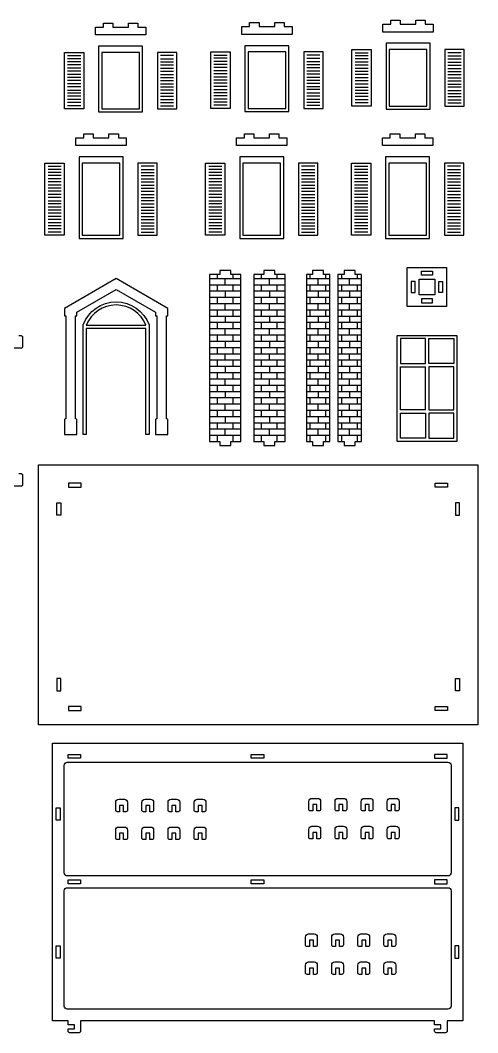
# Model space of a CAD drawing. Extents: x 7134 to 8183, y 164 to 939.
# Drawn here: x 7833 to 8183, y 164 to 939 of the extents above; entities that cross this region are included whole.
import ezdxf

# ---------------------------------------------------------------- set-up
doc = ezdxf.new("R2010")
doc.units = 0
doc.header["$MEASUREMENT"] = 0
doc.layers.add('LAYER1', color=18, linetype='CONTINUOUS')

msp = doc.modelspace()

# ---------------------------------------------------------------- linework, layer by layer
at = {"layer": 'LAYER1'}
for points in [[(8110.58, 929.57), (8110.58, 935.57), (8116.58, 935.57), (8116.58, 938.57), (8123.78, 938.57), (8123.78, 935.57), (8135.78, 935.57), (8135.78, 938.57), (8142.98, 938.57), (8142.98, 935.57), (8148.98, 935.57), (8148.98, 929.57)], [(7890.71, 927.39), (7890.71, 933.39), (7896.71, 933.39), (7896.71, 936.39), (7903.91, 936.39), (7903.91, 933.39), (7915.91, 933.39), (7915.91, 936.39), (7923.11, 936.39), (7923.11, 933.39), (7929.11, 933.39), (7929.11, 927.39)], [(8002.62, 927.74), (8002.62, 933.74), (8008.62, 933.74), (8008.62, 936.74), (8015.82, 936.74), (8015.82, 933.74), (8027.82, 933.74), (8027.82, 936.74), (8035.02, 936.74), (8035.02, 933.74), (8041.02, 933.74), (8041.02, 927.74)], [(7926.71, 918.77), (7893.11, 918.77), (7893.11, 868.37), (7926.71, 868.37)], [(7978.9, 914.31), (7993.69, 914.31), (7993.69, 871.11), (7978.9, 871.11)], [(8038.62, 919.11), (8005.02, 919.11), (8005.02, 868.71), (8038.62, 868.71)], [(8036.22, 914.31), (8007.42, 914.31), (8007.42, 871.11), (8036.22, 871.11)], [(8064.74, 914.31), (8049.95, 914.31), (8049.95, 871.11), (8064.74, 871.11)], [(8086.86, 916.14), (8101.65, 916.14), (8101.65, 872.94), (8086.86, 872.94)], [(8146.58, 920.94), (8112.98, 920.94), (8112.98, 870.54), (8146.58, 870.54)], [(8144.18, 916.14), (8115.38, 916.14), (8115.38, 872.94), (8144.18, 872.94)], [(8172.7, 916.14), (8157.91, 916.14), (8157.91, 872.94), (8172.7, 872.94)], [(7866.99, 913.97), (7881.78, 913.97), (7881.78, 870.77), (7866.99, 870.77)], [(7924.31, 913.97), (7895.51, 913.97), (7895.51, 870.77), (7924.31, 870.77)], [(7952.83, 913.97), (7938.04, 913.97), (7938.04, 870.77), (7952.83, 870.77)], [(7875.79, 842.7), (7875.79, 848.7), (7881.79, 848.7), (7881.79, 851.7), (7888.99, 851.7), (7888.99, 848.7), (7900.99, 848.7), (7900.99, 851.7), (7908.19, 851.7), (7908.19, 848.7), (7914.19, 848.7), (7914.19, 842.7)], [(7998.64, 842.7), (7998.64, 848.7), (8004.64, 848.7), (8004.64, 851.7), (8011.84, 851.7), (8011.84, 848.7), (8023.84, 848.7), (8023.84, 851.7), (8031.04, 851.7), (8031.04, 848.7), (8037.04, 848.7), (8037.04, 842.7)], [(8110.21, 842.7), (8110.21, 848.7), (8116.21, 848.7), (8116.21, 851.7), (8123.41, 851.7), (8123.41, 848.7), (8135.41, 848.7), (8135.41, 851.7), (8142.61, 851.7), (8142.61, 848.7), (8148.61, 848.7), (8148.61, 842.7)], [(7852.07, 829.27), (7866.86, 829.27), (7866.86, 774.07), (7852.07, 774.07)], [(7911.79, 834.07), (7878.19, 834.07), (7878.19, 771.67), (7911.79, 771.67)], [(7909.39, 829.27), (7880.59, 829.27), (7880.59, 774.07), (7909.39, 774.07)], [(7937.91, 829.27), (7923.12, 829.27), (7923.12, 774.07), (7937.91, 774.07)], [(7974.92, 829.27), (7989.71, 829.27), (7989.71, 774.07), (7974.92, 774.07)], [(8034.64, 834.07), (8001.04, 834.07), (8001.04, 771.67), (8034.64, 771.67)], [(8032.24, 829.27), (8003.44, 829.27), (8003.44, 774.07), (8032.24, 774.07)], [(8060.76, 829.27), (8045.97, 829.27), (8045.97, 774.07), (8060.76, 774.07)], [(8086.49, 829.27), (8101.28, 829.27), (8101.28, 774.07), (8086.49, 774.07)], [(8146.21, 834.07), (8112.61, 834.07), (8112.61, 771.67), (8146.21, 771.67)], [(8143.81, 829.27), (8115.01, 829.27), (8115.01, 774.07), (8143.81, 774.07)], [(8172.33, 829.27), (8157.54, 829.27), (8157.54, 774.07), (8172.33, 774.07)], [(7977.92, 744.04), (7977.92, 616.24), (7985.72, 616.24), (7985.72, 613.24), (7994.12, 613.24), (7994.12, 616.24), (8001.92, 616.24), (8001.92, 744.04), (7994.12, 744.04), (7994.12, 747.04), (7985.72, 747.04), (7985.72, 744.04)], [(8011.76, 744.04), (8011.76, 616.24), (8019.56, 616.24), (8019.56, 613.24), (8027.96, 613.24), (8027.96, 616.24), (8035.76, 616.24), (8035.76, 744.04), (8027.96, 744.04), (8027.96, 747.04), (8019.56, 747.04), (8019.56, 744.04)], [(8051.97, 744.04), (8051.97, 616.24), (8056.77, 616.24), (8056.77, 613.24), (8065.17, 613.24), (8065.17, 616.24), (8069.97, 616.24), (8069.97, 744.04), (8065.17, 744.04), (8065.17, 747.04), (8056.77, 747.04), (8056.77, 744.04)], [(8076.1, 744.04), (8076.1, 616.24), (8080.9, 616.24), (8080.9, 613.24), (8089.3, 613.24), (8089.3, 616.24), (8094.1, 616.24), (8094.1, 744.04), (8089.3, 744.04), (8089.3, 747.04), (8080.9, 747.04), (8080.9, 744.04)], [(8159.21, 749.47), (8159.21, 719.47), (8129.21, 719.47), (8129.21, 749.47)], [(8140.01, 746.47), (8148.41, 746.47), (8148.41, 743.47), (8140.01, 743.47)], [(8132.21, 730.27), (8135.21, 730.27), (8135.21, 738.67), (8132.21, 738.67)], [(8138.25, 740.44), (8150.17, 740.44), (8150.17, 728.51), (8138.25, 728.51)], [(8153.21, 738.67), (8156.21, 738.67), (8156.21, 730.27), (8153.21, 730.27)], [(8148.41, 725.47), (8140.01, 725.47), (8140.01, 722.47), (8148.41, 722.47)], [(8121.56, 697.43), (8167.16, 697.43), (8167.16, 616.36), (8121.56, 616.36)], [(8123.96, 695.03), (8123.96, 675.83), (8143.16, 675.83), (8143.16, 695.03)], [(8145.56, 675.83), (8145.56, 695.03), (8164.76, 695.03), (8164.76, 675.83)], [(8145.56, 640.36), (8164.76, 640.36), (8164.76, 673.43), (8145.56, 673.43)], [(8123.96, 637.96), (8143.16, 637.96), (8143.16, 618.76), (8123.96, 618.76)], [(8145.56, 618.76), (8164.76, 618.76), (8164.76, 637.96), (8145.56, 637.96)], [(7847.07, 598.46), (8183.07, 598.46), (8183.07, 399.38), (7847.07, 399.38)], [(7879.71, 584.42), (7870.11, 584.42), (7870.11, 581.42), (7879.71, 581.42)], [(8150.43, 584.42), (8160.03, 584.42), (8160.03, 581.42), (8150.43, 581.42)], [(7861.11, 559.82), (7861.11, 569.42), (7864.11, 569.42), (7864.11, 559.82)], [(8169.03, 559.82), (8169.03, 569.42), (8166.03, 569.42), (8166.03, 559.82)], [(7861.11, 435.02), (7861.11, 425.42), (7864.11, 425.42), (7864.11, 435.02)], [(8169.03, 435.02), (8169.03, 425.42), (8166.03, 425.42), (8166.03, 435.02)], [(7879.71, 413.42), (7870.11, 413.42), (7870.11, 410.42), (7879.71, 410.42)], [(8150.43, 413.42), (8160.03, 413.42), (8160.03, 410.42), (8150.43, 410.42)], [(7869.73, 376.88), (7879.33, 376.88), (7879.33, 373.88), (7869.73, 373.88)], [(8009.89, 376.88), (8019.49, 376.88), (8019.49, 373.88), (8009.89, 373.88)], [(8159.65, 376.88), (8150.05, 376.88), (8150.05, 373.88), (8159.65, 373.88)], [(7860.73, 336.08), (7863.73, 336.08), (7863.73, 326.48), (7860.73, 326.48)], [(8168.65, 336.08), (8165.65, 336.08), (8165.65, 326.48), (8168.65, 326.48)], [(7869.73, 280.88), (7879.33, 280.88), (7879.33, 277.88), (7869.73, 277.88)], [(8009.89, 280.88), (8019.49, 280.88), (8019.49, 277.88), (8009.89, 277.88)], [(8159.65, 280.88), (8150.05, 280.88), (8150.05, 277.88), (8159.65, 277.88)], [(7860.73, 230.48), (7863.73, 230.48), (7863.73, 220.88), (7860.73, 220.88)], [(8168.65, 230.48), (8165.65, 230.48), (8165.65, 220.88), (8168.65, 220.88)]]:
    msp.add_lwpolyline(points, close=True, dxfattribs=at)
for points in [[(7869.39, 911.57), (7879.38, 911.57)], [(7879.38, 909.17), (7869.39, 909.17)], [(7879.38, 906.77), (7869.39, 906.77)], [(7950.43, 911.57), (7940.44, 911.57)], [(7940.44, 909.17), (7950.43, 909.17)], [(7940.44, 906.77), (7950.43, 906.77)], [(7981.3, 911.91), (7991.29, 911.91)], [(7991.29, 909.51), (7981.3, 909.51)], [(7991.29, 907.11), (7981.3, 907.11)], [(8062.34, 911.91), (8052.35, 911.91)], [(8052.35, 909.51), (8062.34, 909.51)], [(8052.35, 907.11), (8062.34, 907.11)], [(8089.26, 913.74), (8099.25, 913.74)], [(8099.25, 911.34), (8089.26, 911.34)], [(8099.25, 908.94), (8089.26, 908.94)], [(8099.25, 906.54), (8089.26, 906.54)], [(8170.3, 913.74), (8160.31, 913.74)], [(8160.31, 911.34), (8170.3, 911.34)], [(8160.31, 908.94), (8170.3, 908.94)], [(8160.31, 906.54), (8170.3, 906.54)], [(7879.38, 904.37), (7869.39, 904.37)], [(7879.38, 901.97), (7869.39, 901.97)], [(7879.38, 899.57), (7869.39, 899.57)], [(7940.44, 904.37), (7950.43, 904.37)], [(7940.44, 901.97), (7950.43, 901.97)], [(7940.44, 899.57), (7950.43, 899.57)], [(7991.29, 904.71), (7981.3, 904.71)], [(7991.29, 902.31), (7981.3, 902.31)], [(7991.29, 899.91), (7981.3, 899.91)], [(8052.35, 904.71), (8062.34, 904.71)], [(8052.35, 902.31), (8062.34, 902.31)], [(8052.35, 899.91), (8062.34, 899.91)], [(8099.25, 904.14), (8089.26, 904.14)], [(8099.25, 901.74), (8089.26, 901.74)], [(8099.25, 899.34), (8089.26, 899.34)], [(8160.31, 904.14), (8170.3, 904.14)], [(8160.31, 901.74), (8170.3, 901.74)], [(8160.31, 899.34), (8170.3, 899.34)], [(7879.38, 897.17), (7869.39, 897.17)], [(7879.38, 894.77), (7869.39, 894.77)], [(7879.38, 892.37), (7869.39, 892.37)], [(7940.44, 897.17), (7950.43, 897.17)], [(7940.44, 894.77), (7950.43, 894.77)], [(7940.44, 892.37), (7950.43, 892.37)], [(7991.29, 897.51), (7981.3, 897.51)], [(7991.29, 895.11), (7981.3, 895.11)], [(7991.29, 892.71), (7981.3, 892.71)], [(8052.35, 897.51), (8062.34, 897.51)], [(8052.35, 895.11), (8062.34, 895.11)], [(8052.35, 892.71), (8062.34, 892.71)], [(8099.25, 896.94), (8089.26, 896.94)], [(8099.25, 894.54), (8089.26, 894.54)], [(8099.25, 892.14), (8089.26, 892.14)], [(8160.31, 896.94), (8170.3, 896.94)], [(8160.31, 894.54), (8170.3, 894.54)], [(8160.31, 892.14), (8170.3, 892.14)], [(7879.38, 889.97), (7869.39, 889.97)], [(7879.38, 887.57), (7869.39, 887.57)], [(7869.39, 885.17), (7879.38, 885.17)], [(7940.44, 889.97), (7950.43, 889.97)], [(7940.44, 887.57), (7950.43, 887.57)], [(7950.43, 885.17), (7940.44, 885.17)], [(7991.29, 890.31), (7981.3, 890.31)], [(7991.29, 887.91), (7981.3, 887.91)], [(7981.3, 885.51), (7991.29, 885.51)], [(8052.35, 890.31), (8062.34, 890.31)], [(8052.35, 887.91), (8062.34, 887.91)], [(8062.34, 885.51), (8052.35, 885.51)], [(8099.25, 889.74), (8089.26, 889.74)], [(8089.26, 887.34), (8099.25, 887.34)], [(8099.25, 884.94), (8089.26, 884.94)], [(8160.31, 889.74), (8170.3, 889.74)], [(8170.3, 887.34), (8160.31, 887.34)], [(8160.31, 884.94), (8170.3, 884.94)], [(7879.38, 882.77), (7869.39, 882.77)], [(7879.38, 880.37), (7869.39, 880.37)], [(7879.38, 877.97), (7869.39, 877.97)], [(7879.38, 875.57), (7869.39, 875.57)], [(7940.44, 882.77), (7950.43, 882.77)], [(7940.44, 880.37), (7950.43, 880.37)], [(7940.44, 877.97), (7950.43, 877.97)], [(7940.44, 875.57), (7950.43, 875.57)], [(7991.29, 883.11), (7981.3, 883.11)], [(7991.29, 880.71), (7981.3, 880.71)], [(7991.29, 878.31), (7981.3, 878.31)], [(7991.29, 875.91), (7981.3, 875.91)], [(8052.35, 883.11), (8062.34, 883.11)], [(8052.35, 880.71), (8062.34, 880.71)], [(8052.35, 878.31), (8062.34, 878.31)], [(8052.35, 875.91), (8062.34, 875.91)], [(8099.25, 882.54), (8089.26, 882.54)], [(8099.25, 880.14), (8089.26, 880.14)], [(8099.25, 877.74), (8089.26, 877.74)], [(8160.31, 882.54), (8170.3, 882.54)], [(8160.31, 880.14), (8170.3, 880.14)], [(8160.31, 877.74), (8170.3, 877.74)], [(7879.38, 873.17), (7869.39, 873.17)], [(7940.44, 873.17), (7950.43, 873.17)], [(7991.29, 873.51), (7981.3, 873.51)], [(8052.35, 873.51), (8062.34, 873.51)], [(8099.25, 875.34), (8089.26, 875.34)], [(8160.31, 875.34), (8170.3, 875.34)], [(7854.47, 826.87), (7864.46, 826.87)], [(7864.46, 824.47), (7854.47, 824.47)], [(7864.46, 822.07), (7854.47, 822.07)], [(7935.51, 826.87), (7925.52, 826.87)], [(7925.52, 824.47), (7935.51, 824.47)], [(7925.52, 822.07), (7935.51, 822.07)], [(7977.32, 826.87), (7987.31, 826.87)], [(7987.31, 824.47), (7977.32, 824.47)], [(7987.31, 822.07), (7977.32, 822.07)], [(8058.36, 826.87), (8048.37, 826.87)], [(8048.37, 824.47), (8058.36, 824.47)], [(8048.37, 822.07), (8058.36, 822.07)], [(8088.89, 826.87), (8098.88, 826.87)], [(8098.88, 824.47), (8088.89, 824.47)], [(8098.88, 822.07), (8088.89, 822.07)], [(8169.93, 826.87), (8159.94, 826.87)], [(8159.94, 824.47), (8169.93, 824.47)], [(8159.94, 822.07), (8169.93, 822.07)], [(7864.46, 819.67), (7854.47, 819.67)], [(7864.46, 817.27), (7854.47, 817.27)], [(7864.46, 814.87), (7854.47, 814.87)], [(7925.52, 819.67), (7935.51, 819.67)], [(7925.52, 817.27), (7935.51, 817.27)], [(7925.52, 814.87), (7935.51, 814.87)], [(7987.31, 819.67), (7977.32, 819.67)], [(7987.31, 817.27), (7977.32, 817.27)], [(7987.31, 814.87), (7977.32, 814.87)], [(8048.37, 819.67), (8058.36, 819.67)], [(8048.37, 817.27), (8058.36, 817.27)], [(8048.37, 814.87), (8058.36, 814.87)], [(8098.88, 819.67), (8088.89, 819.67)], [(8098.88, 817.27), (8088.89, 817.27)], [(8098.88, 814.87), (8088.89, 814.87)], [(8159.94, 819.67), (8169.93, 819.67)], [(8159.94, 817.27), (8169.93, 817.27)], [(8159.94, 814.87), (8169.93, 814.87)], [(7864.46, 812.47), (7854.47, 812.47)], [(7864.46, 810.07), (7854.47, 810.07)], [(7864.46, 807.67), (7854.47, 807.67)], [(7925.52, 812.47), (7935.51, 812.47)], [(7925.52, 810.07), (7935.51, 810.07)], [(7925.52, 807.67), (7935.51, 807.67)], [(7987.31, 812.47), (7977.32, 812.47)], [(7987.31, 810.07), (7977.32, 810.07)], [(7987.31, 807.67), (7977.32, 807.67)], [(8048.37, 812.47), (8058.36, 812.47)], [(8048.37, 810.07), (8058.36, 810.07)], [(8048.37, 807.67), (8058.36, 807.67)], [(8098.88, 812.47), (8088.89, 812.47)], [(8098.88, 810.07), (8088.89, 810.07)], [(8098.88, 807.67), (8088.89, 807.67)], [(8159.94, 812.47), (8169.93, 812.47)], [(8159.94, 810.07), (8169.93, 810.07)], [(8159.94, 807.67), (8169.93, 807.67)], [(7864.46, 805.27), (7854.47, 805.27)], [(7864.46, 802.87), (7854.47, 802.87)], [(7854.47, 800.47), (7864.46, 800.47)], [(7864.46, 798.07), (7854.47, 798.07)], [(7925.52, 805.27), (7935.51, 805.27)], [(7925.52, 802.87), (7935.51, 802.87)], [(7935.51, 800.47), (7925.52, 800.47)], [(7925.52, 798.07), (7935.51, 798.07)], [(7987.31, 805.27), (7977.32, 805.27)], [(7987.31, 802.87), (7977.32, 802.87)], [(7977.32, 800.47), (7987.31, 800.47)], [(7987.31, 798.07), (7977.32, 798.07)], [(8048.37, 805.27), (8058.36, 805.27)], [(8048.37, 802.87), (8058.36, 802.87)], [(8058.36, 800.47), (8048.37, 800.47)], [(8048.37, 798.07), (8058.36, 798.07)], [(8098.88, 805.27), (8088.89, 805.27)], [(8098.88, 802.87), (8088.89, 802.87)], [(8088.89, 800.47), (8098.88, 800.47)], [(8098.88, 798.07), (8088.89, 798.07)], [(8159.94, 805.27), (8169.93, 805.27)], [(8159.94, 802.87), (8169.93, 802.87)], [(8169.93, 800.47), (8159.94, 800.47)], [(8159.94, 798.07), (8169.93, 798.07)], [(7864.46, 795.67), (7854.47, 795.67)], [(7864.46, 793.27), (7854.47, 793.27)], [(7864.46, 790.87), (7854.47, 790.87)], [(7925.52, 795.67), (7935.51, 795.67)], [(7925.52, 793.27), (7935.51, 793.27)], [(7925.52, 790.87), (7935.51, 790.87)], [(7987.31, 795.67), (7977.32, 795.67)], [(7987.31, 793.27), (7977.32, 793.27)], [(7987.31, 790.87), (7977.32, 790.87)], [(8048.37, 795.67), (8058.36, 795.67)], [(8048.37, 793.27), (8058.36, 793.27)], [(8048.37, 790.87), (8058.36, 790.87)], [(8098.88, 795.67), (8088.89, 795.67)], [(8098.88, 793.27), (8088.89, 793.27)], [(8098.88, 790.87), (8088.89, 790.87)], [(8159.94, 795.67), (8169.93, 795.67)], [(8159.94, 793.27), (8169.93, 793.27)], [(8159.94, 790.87), (8169.93, 790.87)], [(7864.46, 788.47), (7854.47, 788.47)], [(7864.46, 786.07), (7854.47, 786.07)], [(7864.46, 783.67), (7854.47, 783.67)], [(7925.52, 788.47), (7935.51, 788.47)], [(7925.52, 786.07), (7935.51, 786.07)], [(7925.52, 783.67), (7935.51, 783.67)], [(7987.31, 788.47), (7977.32, 788.47)], [(7987.31, 786.07), (7977.32, 786.07)], [(7987.31, 783.67), (7977.32, 783.67)], [(8048.37, 788.47), (8058.36, 788.47)], [(8048.37, 786.07), (8058.36, 786.07)], [(8048.37, 783.67), (8058.36, 783.67)], [(8098.88, 788.47), (8088.89, 788.47)], [(8098.88, 786.07), (8088.89, 786.07)], [(8098.88, 783.67), (8088.89, 783.67)], [(8159.94, 788.47), (8169.93, 788.47)], [(8159.94, 786.07), (8169.93, 786.07)], [(8159.94, 783.67), (8169.93, 783.67)], [(7864.46, 781.27), (7854.47, 781.27)], [(7864.46, 778.87), (7854.47, 778.87)], [(7864.46, 776.47), (7854.47, 776.47)], [(7925.52, 781.27), (7935.51, 781.27)], [(7925.52, 778.87), (7935.51, 778.87)], [(7925.52, 776.47), (7935.51, 776.47)], [(7987.31, 781.27), (7977.32, 781.27)], [(7987.31, 778.87), (7977.32, 778.87)], [(7987.31, 776.47), (7977.32, 776.47)], [(8048.37, 781.27), (8058.36, 781.27)], [(8048.37, 778.87), (8058.36, 778.87)], [(8048.37, 776.47), (8058.36, 776.47)], [(8098.88, 781.27), (8088.89, 781.27)], [(8098.88, 778.87), (8088.89, 778.87)], [(8098.88, 776.47), (8088.89, 776.47)], [(8159.94, 781.27), (8169.93, 781.27)], [(8159.94, 778.87), (8169.93, 778.87)], [(8159.94, 776.47), (8169.93, 776.47)], [(7983.92, 741.04), (7983.92, 744.04)], [(7995.92, 741.04), (7995.92, 744.04)], [(8017.76, 741.04), (8017.76, 744.04)], [(8029.76, 741.04), (8029.76, 744.04)], [(8054.97, 741.04), (8054.97, 744.04)], [(8066.97, 741.04), (8066.97, 744.04)], [(8079.1, 741.04), (8079.1, 744.04)], [(8091.1, 741.04), (8091.1, 744.04)], [(7977.92, 741.04), (8001.92, 741.04)], [(7977.92, 736.24), (8001.92, 736.24)], [(7983.92, 731.44), (7983.92, 736.24)], [(7989.92, 736.24), (7989.92, 741.04)], [(7995.92, 731.44), (7995.92, 736.24)], [(8011.76, 741.04), (8035.76, 741.04)], [(8011.76, 736.24), (8035.76, 736.24)], [(8017.76, 731.44), (8017.76, 736.24)], [(8023.76, 736.24), (8023.76, 741.04)], [(8029.76, 731.44), (8029.76, 736.24)], [(8051.97, 741.04), (8069.97, 741.04)], [(8051.97, 736.24), (8069.97, 736.24)], [(8054.97, 731.44), (8054.97, 736.24)], [(8060.97, 736.24), (8060.97, 741.04)], [(8066.97, 731.44), (8066.97, 736.24)], [(8076.1, 741.04), (8094.1, 741.04)], [(8076.1, 736.24), (8094.1, 736.24)], [(8079.1, 731.44), (8079.1, 736.24)], [(8085.1, 736.24), (8085.1, 741.04)], [(8091.1, 731.44), (8091.1, 736.24)], [(7977.92, 731.44), (8001.92, 731.44)], [(7989.92, 731.44), (7989.92, 726.64)], [(8011.76, 731.44), (8035.76, 731.44)], [(8023.76, 731.44), (8023.76, 726.64)], [(8051.97, 731.44), (8069.97, 731.44)], [(8060.97, 731.44), (8060.97, 726.64)], [(8076.1, 731.44), (8094.1, 731.44)], [(8085.1, 731.44), (8085.1, 726.64)], [(7977.92, 726.64), (8001.92, 726.64)], [(7977.92, 721.84), (8001.92, 721.84)], [(7983.92, 721.84), (7983.92, 726.64)], [(7989.92, 717.04), (7989.92, 721.84)], [(7995.92, 721.84), (7995.92, 726.64)], [(8011.76, 726.64), (8035.76, 726.64)], [(8011.76, 721.84), (8035.76, 721.84)], [(8017.76, 721.84), (8017.76, 726.64)], [(8023.76, 717.04), (8023.76, 721.84)], [(8029.76, 721.84), (8029.76, 726.64)], [(8051.97, 726.64), (8069.97, 726.64)], [(8051.97, 721.84), (8069.97, 721.84)], [(8054.97, 721.84), (8054.97, 726.64)], [(8060.97, 717.04), (8060.97, 721.84)], [(8066.97, 721.84), (8066.97, 726.64)], [(8076.1, 726.64), (8094.1, 726.64)], [(8076.1, 721.84), (8094.1, 721.84)], [(8079.1, 721.84), (8079.1, 726.64)], [(8085.1, 717.04), (8085.1, 721.84)], [(8091.1, 721.84), (8091.1, 726.64)], [(7977.92, 717.04), (8001.92, 717.04)], [(7983.92, 712.24), (7983.92, 717.04)], [(7995.92, 712.24), (7995.92, 717.04)], [(8011.76, 717.04), (8035.76, 717.04)], [(8017.76, 712.24), (8017.76, 717.04)], [(8029.76, 712.24), (8029.76, 717.04)], [(8051.97, 717.04), (8069.97, 717.04)], [(8054.97, 712.24), (8054.97, 717.04)], [(8066.97, 712.24), (8066.97, 717.04)], [(8076.1, 717.04), (8094.1, 717.04)], [(8079.1, 712.24), (8079.1, 717.04)], [(8091.1, 712.24), (8091.1, 717.04)], [(7977.92, 712.24), (8001.92, 712.24)], [(7977.92, 707.44), (8001.92, 707.44)], [(7983.92, 702.64), (7983.92, 707.44)], [(7989.92, 712.24), (7989.92, 707.44)], [(7995.92, 702.64), (7995.92, 707.44)], [(8011.76, 712.24), (8035.76, 712.24)], [(8011.76, 707.44), (8035.76, 707.44)], [(8017.76, 702.64), (8017.76, 707.44)], [(8023.76, 712.24), (8023.76, 707.44)], [(8029.76, 702.64), (8029.76, 707.44)], [(8051.97, 712.24), (8069.97, 712.24)], [(8051.97, 707.44), (8069.97, 707.44)], [(8054.97, 702.64), (8054.97, 707.44)], [(8060.97, 712.24), (8060.97, 707.44)], [(8066.97, 702.64), (8066.97, 707.44)], [(8076.1, 712.24), (8094.1, 712.24)], [(8076.1, 707.44), (8094.1, 707.44)], [(8079.1, 702.64), (8079.1, 707.44)], [(8085.1, 712.24), (8085.1, 707.44)], [(8091.1, 702.64), (8091.1, 707.44)], [(7977.92, 702.64), (8001.92, 702.64)], [(7977.92, 697.84), (8001.92, 697.84)], [(7983.92, 693.04), (7983.92, 697.84)], [(7989.92, 697.84), (7989.92, 702.64)], [(7995.92, 693.04), (7995.92, 697.84)], [(8011.76, 702.64), (8035.76, 702.64)], [(8011.76, 697.84), (8035.76, 697.84)], [(8017.76, 693.04), (8017.76, 697.84)], [(8023.76, 697.84), (8023.76, 702.64)], [(8029.76, 693.04), (8029.76, 697.84)], [(8051.97, 702.64), (8069.97, 702.64)], [(8051.97, 697.84), (8069.97, 697.84)], [(8054.97, 693.04), (8054.97, 697.84)], [(8060.97, 697.84), (8060.97, 702.64)], [(8066.97, 693.04), (8066.97, 697.84)], [(8076.1, 702.64), (8094.1, 702.64)], [(8076.1, 697.84), (8094.1, 697.84)], [(8079.1, 693.04), (8079.1, 697.84)], [(8085.1, 697.84), (8085.1, 702.64)], [(8091.1, 693.04), (8091.1, 697.84)], [(7977.92, 693.04), (8001.92, 693.04)], [(7989.92, 693.04), (7989.92, 688.24)], [(8011.76, 693.04), (8035.76, 693.04)], [(8023.76, 693.04), (8023.76, 688.24)], [(8051.97, 693.04), (8069.97, 693.04)], [(8060.97, 693.04), (8060.97, 688.24)], [(8076.1, 693.04), (8094.1, 693.04)], [(8085.1, 693.04), (8085.1, 688.24)], [(7977.92, 688.24), (8001.92, 688.24)], [(7977.92, 683.44), (8001.92, 683.44)], [(7983.92, 683.44), (7983.92, 688.24)], [(7989.92, 678.64), (7989.92, 683.44)], [(7995.92, 683.44), (7995.92, 688.24)], [(8011.76, 688.24), (8035.76, 688.24)], [(8011.76, 683.44), (8035.76, 683.44)], [(8017.76, 683.44), (8017.76, 688.24)], [(8023.76, 678.64), (8023.76, 683.44)], [(8029.76, 683.44), (8029.76, 688.24)], [(8051.97, 688.24), (8069.97, 688.24)], [(8051.97, 683.44), (8069.97, 683.44)], [(8054.97, 683.44), (8054.97, 688.24)], [(8060.97, 678.64), (8060.97, 683.44)], [(8066.97, 683.44), (8066.97, 688.24)], [(8076.1, 688.24), (8094.1, 688.24)], [(8076.1, 683.44), (8094.1, 683.44)], [(8079.1, 683.44), (8079.1, 688.24)], [(8085.1, 678.64), (8085.1, 683.44)], [(8091.1, 683.44), (8091.1, 688.24)], [(7977.92, 678.64), (8001.92, 678.64)], [(7983.92, 673.84), (7983.92, 678.64)], [(7995.92, 673.84), (7995.92, 678.64)], [(8011.76, 678.64), (8035.76, 678.64)], [(8017.76, 673.84), (8017.76, 678.64)], [(8029.76, 673.84), (8029.76, 678.64)], [(8051.97, 678.64), (8069.97, 678.64)], [(8054.97, 673.84), (8054.97, 678.64)], [(8066.97, 673.84), (8066.97, 678.64)], [(8076.1, 678.64), (8094.1, 678.64)], [(8079.1, 673.84), (8079.1, 678.64)], [(8091.1, 673.84), (8091.1, 678.64)], [(7977.92, 673.84), (8001.92, 673.84)], [(7977.92, 669.04), (8001.92, 669.04)], [(7983.92, 664.24), (7983.92, 669.04)], [(7989.92, 673.84), (7989.92, 669.04)], [(7995.92, 664.24), (7995.92, 669.04)], [(8011.76, 673.84), (8035.76, 673.84)], [(8011.76, 669.04), (8035.76, 669.04)], [(8017.76, 664.24), (8017.76, 669.04)], [(8023.76, 673.84), (8023.76, 669.04)], [(8029.76, 664.24), (8029.76, 669.04)], [(8051.97, 673.84), (8069.97, 673.84)], [(8051.97, 669.04), (8069.97, 669.04)], [(8054.97, 664.24), (8054.97, 669.04)], [(8060.97, 673.84), (8060.97, 669.04)], [(8066.97, 664.24), (8066.97, 669.04)], [(8076.1, 673.84), (8094.1, 673.84)], [(8076.1, 669.04), (8094.1, 669.04)], [(8079.1, 664.24), (8079.1, 669.04)], [(8085.1, 673.84), (8085.1, 669.04)], [(8091.1, 664.24), (8091.1, 669.04)], [(8143.16, 640.36), (8123.96, 640.36), (8123.96, 673.43), (8143.16, 673.43)], [(8143.16, 640.36), (8143.16, 673.43)], [(7977.92, 664.24), (8001.92, 664.24)], [(7977.92, 659.44), (8001.92, 659.44)], [(7983.92, 654.64), (7983.92, 659.44)], [(7989.92, 659.44), (7989.92, 664.24)], [(7995.92, 654.64), (7995.92, 659.44)], [(8011.76, 664.24), (8035.76, 664.24)], [(8011.76, 659.44), (8035.76, 659.44)], [(8017.76, 654.64), (8017.76, 659.44)], [(8023.76, 659.44), (8023.76, 664.24)], [(8029.76, 654.64), (8029.76, 659.44)], [(8051.97, 664.24), (8069.97, 664.24)], [(8051.97, 659.44), (8069.97, 659.44)], [(8054.97, 654.64), (8054.97, 659.44)], [(8060.97, 659.44), (8060.97, 664.24)], [(8066.97, 654.64), (8066.97, 659.44)], [(8076.1, 664.24), (8094.1, 664.24)], [(8076.1, 659.44), (8094.1, 659.44)], [(8079.1, 654.64), (8079.1, 659.44)], [(8085.1, 659.44), (8085.1, 664.24)], [(8091.1, 654.64), (8091.1, 659.44)], [(7977.92, 654.64), (8001.92, 654.64)], [(7989.92, 654.64), (7989.92, 649.84)], [(8011.76, 654.64), (8035.76, 654.64)], [(8023.76, 654.64), (8023.76, 649.84)], [(8051.97, 654.64), (8069.97, 654.64)], [(8060.97, 654.64), (8060.97, 649.84)], [(8076.1, 654.64), (8094.1, 654.64)], [(8085.1, 654.64), (8085.1, 649.84)], [(7977.92, 649.84), (8001.92, 649.84)], [(7977.92, 645.04), (8001.92, 645.04)], [(7983.92, 645.04), (7983.92, 649.84)], [(7989.92, 640.24), (7989.92, 645.04)], [(7995.92, 645.04), (7995.92, 649.84)], [(8011.76, 649.84), (8035.76, 649.84)], [(8011.76, 645.04), (8035.76, 645.04)], [(8017.76, 645.04), (8017.76, 649.84)], [(8023.76, 640.24), (8023.76, 645.04)], [(8029.76, 645.04), (8029.76, 649.84)], [(8051.97, 649.84), (8069.97, 649.84)], [(8051.97, 645.04), (8069.97, 645.04)], [(8054.97, 645.04), (8054.97, 649.84)], [(8060.97, 640.24), (8060.97, 645.04)], [(8066.97, 645.04), (8066.97, 649.84)], [(8076.1, 649.84), (8094.1, 649.84)], [(8076.1, 645.04), (8094.1, 645.04)], [(8079.1, 645.04), (8079.1, 649.84)], [(8085.1, 640.24), (8085.1, 645.04)], [(8091.1, 645.04), (8091.1, 649.84)], [(7977.92, 640.24), (8001.92, 640.24)], [(7977.92, 635.44), (8001.92, 635.44)], [(7983.92, 635.44), (7983.92, 640.24)], [(7989.92, 635.44), (7989.92, 630.64)], [(7995.92, 635.44), (7995.92, 640.24)], [(8011.76, 640.24), (8035.76, 640.24)], [(8011.76, 635.44), (8035.76, 635.44)], [(8017.76, 635.44), (8017.76, 640.24)], [(8023.76, 635.44), (8023.76, 630.64)], [(8029.76, 635.44), (8029.76, 640.24)], [(8051.97, 640.24), (8069.97, 640.24)], [(8051.97, 635.44), (8069.97, 635.44)], [(8054.97, 635.44), (8054.97, 640.24)], [(8060.97, 635.44), (8060.97, 630.64)], [(8066.97, 635.44), (8066.97, 640.24)], [(8076.1, 640.24), (8094.1, 640.24)], [(8076.1, 635.44), (8094.1, 635.44)], [(8079.1, 635.44), (8079.1, 640.24)], [(8085.1, 635.44), (8085.1, 630.64)], [(8091.1, 635.44), (8091.1, 640.24)], [(7977.92, 630.64), (8001.92, 630.64)], [(7983.92, 625.84), (7983.92, 630.64)], [(7995.92, 625.84), (7995.92, 630.64)], [(8011.76, 630.64), (8035.76, 630.64)], [(8017.76, 625.84), (8017.76, 630.64)], [(8029.76, 625.84), (8029.76, 630.64)], [(8051.97, 630.64), (8069.97, 630.64)], [(8054.97, 625.84), (8054.97, 630.64)], [(8066.97, 625.84), (8066.97, 630.64)], [(8076.1, 630.64), (8094.1, 630.64)], [(8079.1, 625.84), (8079.1, 630.64)], [(8091.1, 625.84), (8091.1, 630.64)], [(7977.92, 625.84), (8001.92, 625.84)], [(7977.92, 621.04), (8001.92, 621.04)], [(7983.92, 616.24), (7983.92, 621.04)], [(7989.92, 621.04), (7989.92, 625.84)], [(7995.92, 616.24), (7995.92, 621.04)], [(8011.76, 625.84), (8035.76, 625.84)], [(8011.76, 621.04), (8035.76, 621.04)], [(8017.76, 616.24), (8017.76, 621.04)], [(8023.76, 621.04), (8023.76, 625.84)], [(8029.76, 616.24), (8029.76, 621.04)], [(8051.97, 625.84), (8069.97, 625.84)], [(8051.97, 621.04), (8069.97, 621.04)], [(8054.97, 616.24), (8054.97, 621.04)], [(8060.97, 621.04), (8060.97, 625.84)], [(8066.97, 616.24), (8066.97, 621.04)], [(8076.1, 625.84), (8094.1, 625.84)], [(8076.1, 621.04), (8094.1, 621.04)], [(8079.1, 616.24), (8079.1, 621.04)], [(8085.1, 621.04), (8085.1, 625.84)], [(8091.1, 616.24), (8091.1, 621.04)]]:
    msp.add_lwpolyline(points, dxfattribs=at)
for points in [[(7875.29, 633.71), (7875.29, 712.46), (7876.49, 712.46), (7876.49, 715.23), (7906.49, 732.55), (7936.49, 715.23), (7936.49, 712.46), (7937.69, 712.46), (7937.69, 633.71, 0.414214), (7936.49, 632.51), (7936.49, 621.71), (7946.09, 621.71), (7946.09, 632.51, 0.414214), (7944.89, 633.71), (7944.89, 712.46), (7946.09, 712.46), (7946.09, 718), (7906.49, 740.87), (7866.89, 718), (7866.89, 712.46), (7868.09, 712.46), (7868.09, 633.71, 0.414214), (7866.89, 632.51), (7866.89, 621.71), (7876.49, 621.71), (7876.49, 632.51, 0.414214)], [(7881.29, 621.71), (7881.29, 705.61, -0.694192), (7931.69, 705.61), (7931.69, 621.71), (7929.29, 621.71), (7929.29, 702.77), (7883.69, 702.77), (7883.69, 621.71)], [(7883.69, 705.17), (7929.29, 705.17, 0.681461)], [(7870.93, 163.88, -0.414214), (7869.73, 165.08), (7869.73, 166.88), (7874.53, 166.88), (7874.53, 169.88), (7869.73, 169.88), (7869.73, 172.88), (7857.73, 172.88), (7857.73, 385.33), (8171.65, 385.33), (8171.65, 172.88), (8159.65, 172.88), (8159.65, 165.08, -0.414214), (8158.45, 163.88), (8151.25, 163.88, -0.414214), (8150.05, 165.08), (8150.05, 166.88), (8154.85, 166.88), (8154.85, 169.88), (8150.05, 169.88), (8150.05, 172.88), (7879.33, 172.88), (7879.33, 165.08, -0.414214), (7878.13, 163.88)], [(8162.65, 368.48), (8162.65, 286.28, -0.414214), (8160.25, 283.88), (7869.13, 283.88, -0.414214), (7866.73, 286.28), (7866.73, 368.48, -0.414214), (7869.13, 370.88), (8160.25, 370.88, -0.414214)], [(7906.18, 334.2), (7906.18, 340.2, -0.414214), (7908.58, 342.6), (7912.78, 342.6, -0.414214), (7915.18, 340.2), (7915.18, 334.2, -0.414214), (7913.98, 333), (7912.18, 333), (7912.18, 337.8), (7909.18, 337.8), (7909.18, 333), (7907.38, 333, -0.414214)], [(7926.18, 334.2), (7926.18, 340.2, -0.414214), (7928.58, 342.6), (7932.78, 342.6, -0.414214), (7935.18, 340.2), (7935.18, 334.2, -0.414214), (7933.98, 333), (7932.18, 333), (7932.18, 337.8), (7929.18, 337.8), (7929.18, 333), (7927.38, 333, -0.414214)], [(7946.18, 334.2), (7946.18, 340.2, -0.414214), (7948.58, 342.6), (7952.78, 342.6, -0.414214), (7955.18, 340.2), (7955.18, 334.2, -0.414214), (7953.98, 333), (7952.18, 333), (7952.18, 337.8), (7949.18, 337.8), (7949.18, 333), (7947.38, 333, -0.414214)], [(7966.18, 334.2), (7966.18, 340.2, -0.414214), (7968.58, 342.6), (7972.78, 342.6, -0.414214), (7975.18, 340.2), (7975.18, 334.2, -0.414214), (7973.98, 333), (7972.18, 333), (7972.18, 337.8), (7969.18, 337.8), (7969.18, 333), (7967.38, 333, -0.414214)], [(8053.89, 334.8), (8053.89, 340.8, -0.414214), (8056.29, 343.2), (8060.49, 343.2, -0.414214), (8062.89, 340.8), (8062.89, 334.8, -0.414214), (8061.69, 333.6), (8059.89, 333.6), (8059.89, 338.4), (8056.89, 338.4), (8056.89, 333.6), (8055.09, 333.6, -0.414214)], [(8073.9, 334.8), (8073.9, 340.8, -0.414214), (8076.3, 343.2), (8080.5, 343.2, -0.414214), (8082.9, 340.8), (8082.9, 334.8, -0.414214), (8081.7, 333.6), (8079.9, 333.6), (8079.9, 338.4), (8076.9, 338.4), (8076.9, 333.6), (8075.1, 333.6, -0.414214)], [(8093.9, 334.8), (8093.9, 340.8, -0.414214), (8096.3, 343.2), (8100.5, 343.2, -0.414214), (8102.9, 340.8), (8102.9, 334.8, -0.414214), (8101.7, 333.6), (8099.9, 333.6), (8099.9, 338.4), (8096.9, 338.4), (8096.9, 333.6), (8095.1, 333.6, -0.414214)], [(8113.9, 334.8), (8113.9, 340.8, -0.414214), (8116.3, 343.2), (8120.5, 343.2, -0.414214), (8122.9, 340.8), (8122.9, 334.8, -0.414214), (8121.7, 333.6), (8119.9, 333.6), (8119.9, 338.4), (8116.9, 338.4), (8116.9, 333.6), (8115.1, 333.6, -0.414214)], [(7906.18, 312.87), (7906.18, 318.87, -0.414214), (7908.58, 321.27), (7912.78, 321.27, -0.414214), (7915.18, 318.87), (7915.18, 312.87, -0.414214), (7913.98, 311.67), (7912.18, 311.67), (7912.18, 316.47), (7909.18, 316.47), (7909.18, 311.67), (7907.38, 311.67, -0.414214)], [(7926.18, 312.87), (7926.18, 318.87, -0.414214), (7928.58, 321.27), (7932.78, 321.27, -0.414214), (7935.18, 318.87), (7935.18, 312.87, -0.414214), (7933.98, 311.67), (7932.18, 311.67), (7932.18, 316.47), (7929.18, 316.47), (7929.18, 311.67), (7927.38, 311.67, -0.414214)], [(7946.18, 312.87), (7946.18, 318.87, -0.414214), (7948.58, 321.27), (7952.78, 321.27, -0.414214), (7955.18, 318.87), (7955.18, 312.87, -0.414214), (7953.98, 311.67), (7952.18, 311.67), (7952.18, 316.47), (7949.18, 316.47), (7949.18, 311.67), (7947.38, 311.67, -0.414214)], [(7966.18, 312.87), (7966.18, 318.87, -0.414214), (7968.58, 321.27), (7972.78, 321.27, -0.414214), (7975.18, 318.87), (7975.18, 312.87, -0.414214), (7973.98, 311.67), (7972.18, 311.67), (7972.18, 316.47), (7969.18, 316.47), (7969.18, 311.67), (7967.38, 311.67, -0.414214)], [(8053.89, 313.46), (8053.89, 319.46, -0.414214), (8056.29, 321.86), (8060.49, 321.86, -0.414214), (8062.89, 319.46), (8062.89, 313.46, -0.414214), (8061.69, 312.26), (8059.89, 312.26), (8059.89, 317.06), (8056.89, 317.06), (8056.89, 312.26), (8055.09, 312.26, -0.414214)], [(8073.9, 313.46), (8073.9, 319.46, -0.414214), (8076.3, 321.86), (8080.5, 321.86, -0.414214), (8082.9, 319.46), (8082.9, 313.46, -0.414214), (8081.7, 312.26), (8079.9, 312.26), (8079.9, 317.06), (8076.9, 317.06), (8076.9, 312.26), (8075.1, 312.26, -0.414214)], [(8093.9, 313.46), (8093.9, 319.46, -0.414214), (8096.3, 321.86), (8100.5, 321.86, -0.414214), (8102.9, 319.46), (8102.9, 313.46, -0.414214), (8101.7, 312.26), (8099.9, 312.26), (8099.9, 317.06), (8096.9, 317.06), (8096.9, 312.26), (8095.1, 312.26, -0.414214)], [(8113.9, 313.46), (8113.9, 319.46, -0.414214), (8116.3, 321.86), (8120.5, 321.86, -0.414214), (8122.9, 319.46), (8122.9, 313.46, -0.414214), (8121.7, 312.26), (8119.9, 312.26), (8119.9, 317.06), (8116.9, 317.06), (8116.9, 312.26), (8115.1, 312.26, -0.414214)], [(7866.73, 272.48, -0.414214), (7869.13, 274.88), (8160.25, 274.88, -0.414214), (8162.65, 272.48), (8162.65, 184.28, -0.414214), (8160.25, 181.88), (7869.13, 181.88, -0.414214), (7866.73, 184.28)], [(8051.35, 231.05), (8051.35, 237.05, -0.414214), (8053.75, 239.45), (8057.95, 239.45, -0.414214), (8060.35, 237.05), (8060.35, 231.05, -0.414214), (8059.15, 229.85), (8057.35, 229.85), (8057.35, 234.65), (8054.35, 234.65), (8054.35, 229.85), (8052.55, 229.85, -0.414214)], [(8071.35, 231.05), (8071.35, 237.05, -0.414214), (8073.75, 239.45), (8077.95, 239.45, -0.414214), (8080.35, 237.05), (8080.35, 231.05, -0.414214), (8079.15, 229.85), (8077.35, 229.85), (8077.35, 234.65), (8074.35, 234.65), (8074.35, 229.85), (8072.55, 229.85, -0.414214)], [(8091.35, 231.05), (8091.35, 237.05, -0.414214), (8093.75, 239.45), (8097.95, 239.45, -0.414214), (8100.35, 237.05), (8100.35, 231.05, -0.414214), (8099.15, 229.85), (8097.35, 229.85), (8097.35, 234.65), (8094.35, 234.65), (8094.35, 229.85), (8092.55, 229.85, -0.414214)], [(8111.36, 231.05), (8111.36, 237.05, -0.414214), (8113.76, 239.45), (8117.96, 239.45, -0.414214), (8120.36, 237.05), (8120.36, 231.05, -0.414214), (8119.16, 229.85), (8117.36, 229.85), (8117.36, 234.65), (8114.36, 234.65), (8114.36, 229.85), (8112.56, 229.85, -0.414214)], [(8051.35, 209.71), (8051.35, 215.71, -0.414214), (8053.75, 218.11), (8057.95, 218.11, -0.414214), (8060.35, 215.71), (8060.35, 209.71, -0.414214), (8059.15, 208.51), (8057.35, 208.51), (8057.35, 213.31), (8054.35, 213.31), (8054.35, 208.51), (8052.55, 208.51, -0.414214)], [(8071.35, 209.71), (8071.35, 215.71, -0.414214), (8073.75, 218.11), (8077.95, 218.11, -0.414214), (8080.35, 215.71), (8080.35, 209.71, -0.414214), (8079.15, 208.51), (8077.35, 208.51), (8077.35, 213.31), (8074.35, 213.31), (8074.35, 208.51), (8072.55, 208.51, -0.414214)], [(8091.35, 209.71), (8091.35, 215.71, -0.414214), (8093.75, 218.11), (8097.95, 218.11, -0.414214), (8100.35, 215.71), (8100.35, 209.71, -0.414214), (8099.15, 208.51), (8097.35, 208.51), (8097.35, 213.31), (8094.35, 213.31), (8094.35, 208.51), (8092.55, 208.51, -0.414214)], [(8111.36, 209.71), (8111.36, 215.71, -0.414214), (8113.76, 218.11), (8117.96, 218.11, -0.414214), (8120.36, 215.71), (8120.36, 209.71, -0.414214), (8119.16, 208.51), (8117.36, 208.51), (8117.36, 213.31), (8114.36, 213.31), (8114.36, 208.51), (8112.56, 208.51, -0.414214)]]:
    msp.add_lwpolyline(points, format="xyb", close=True, dxfattribs=at)
for points in [[(7831.95, 697.28), (7833.75, 697.28, -0.414214), (7834.95, 696.08), (7834.95, 688.88, -0.414214), (7833.75, 687.68), (7825.95, 687.68)], [(7831.95, 591.68), (7833.75, 591.68, -0.414214), (7834.95, 590.48), (7834.95, 583.28, -0.414214), (7833.75, 582.08), (7825.95, 582.08)]]:
    msp.add_lwpolyline(points, format="xyb", dxfattribs=at)

doc.saveas('drawing.dxf')
